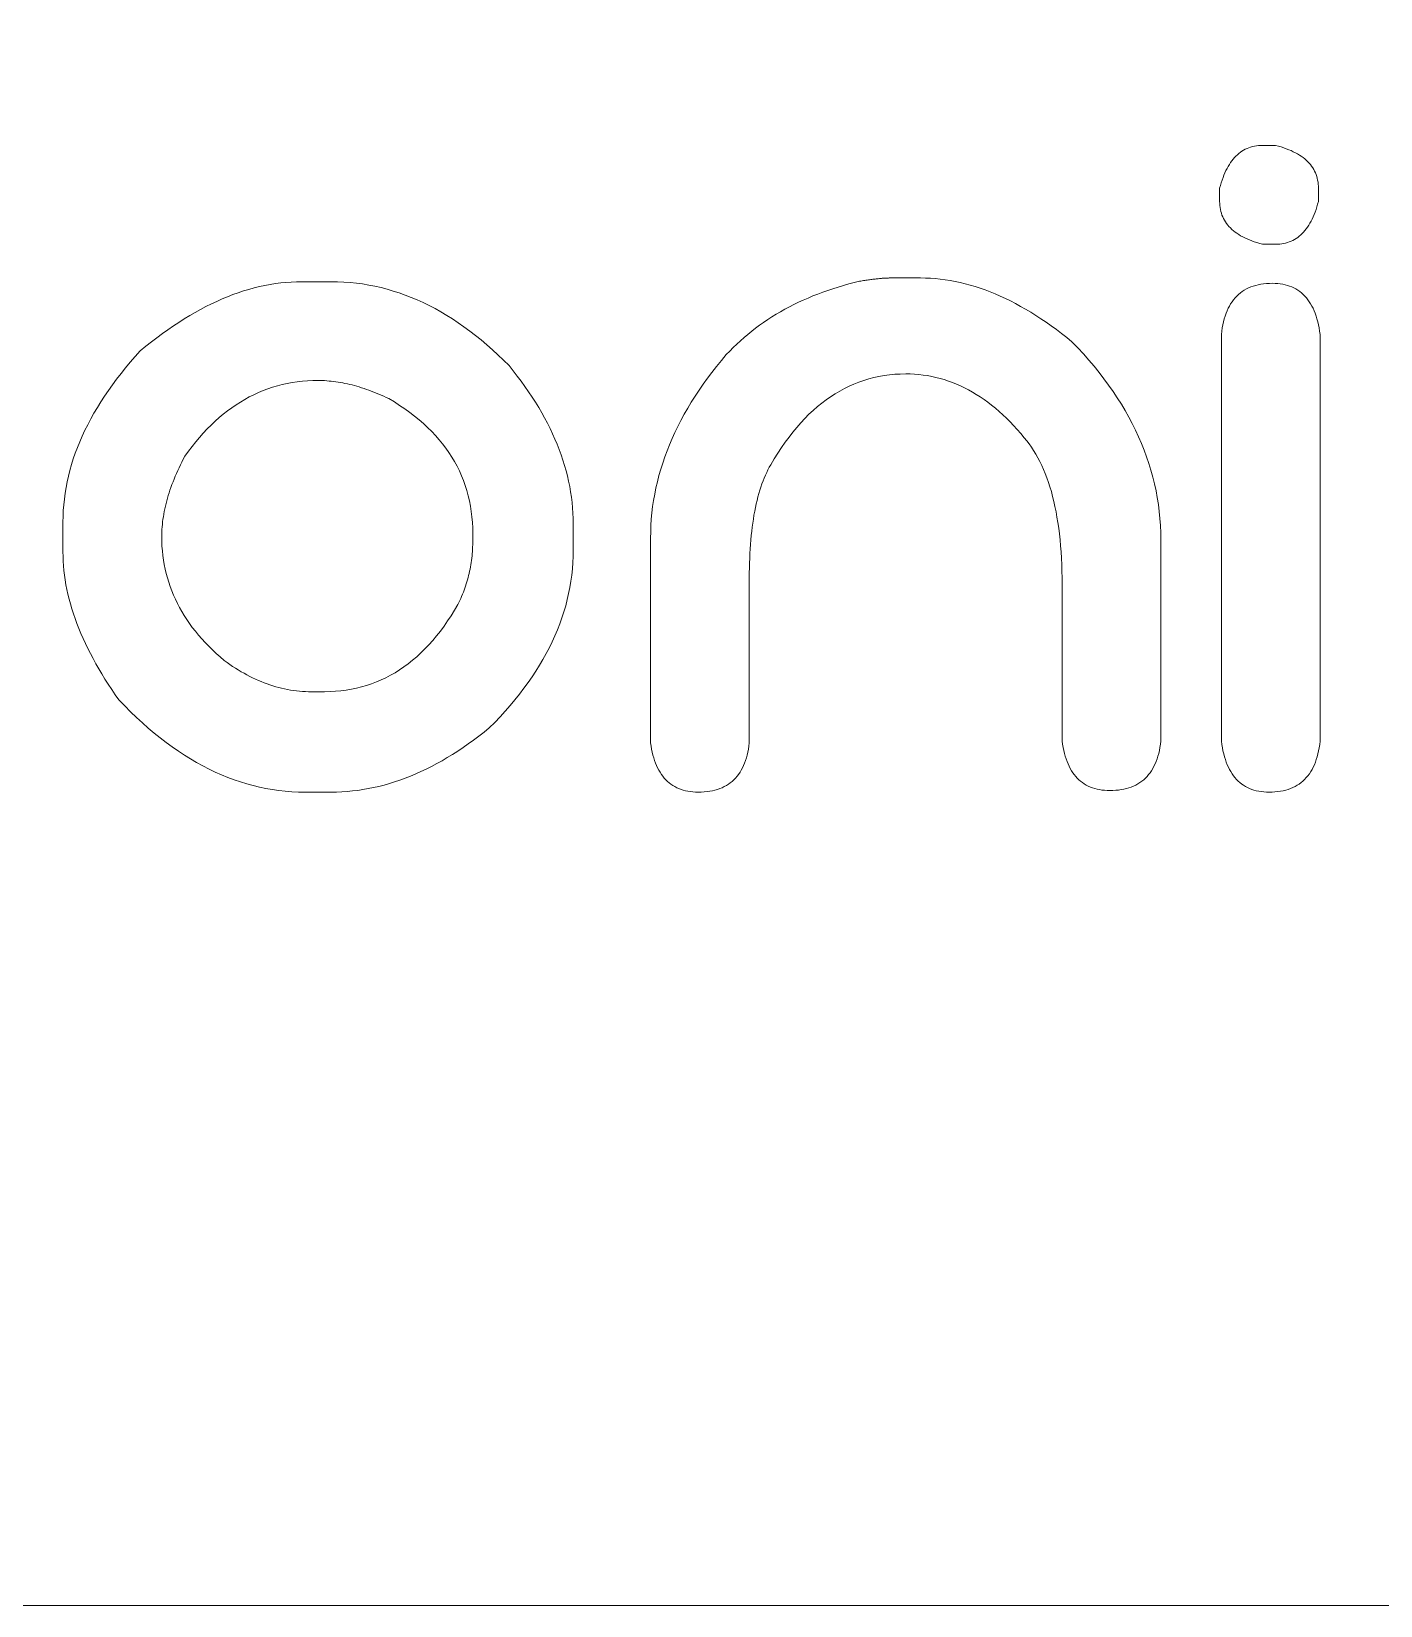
# Model space of a CAD drawing. Header units: metres. Extents: x -2538 to 7610, y -1082 to -498.
# Drawn here: x 4768.87 to 4791.28, y -1081.87 to -1055.74 of the extents above; entities that cross this region are included whole.
import ezdxf

# ---------------------------------------------------------------- set-up
doc = ezdxf.new("R2010")
doc.units = ezdxf.units.M
doc.linetypes.add('AUSGEZOGEN', pattern=[0])
doc.layers.add('Standard', color=7, linetype='AUSGEZOGEN', lineweight=25)

msp = doc.modelspace()

# ---------------------------------------------------------------- linework, layer by layer
at = {"layer": 'Standard', "color": 7, "linetype": 'AUSGEZOGEN', "lineweight": 13}
for points in [[(4299.977, -1081.873), (4861.977, -1081.873), (4861.977, -519.873), (4299.977, -519.873), (4299.977, -1081.873)], [(4789.315, -1057.628), (4789.316, -1057.628), (4789.318, -1057.628), (4789.322, -1057.628), (4789.326, -1057.628), (4789.332, -1057.628), (4789.338, -1057.628), (4789.346, -1057.628), (4789.354, -1057.628), (4789.363, -1057.628), (4789.372, -1057.628), (4789.382, -1057.628), (4789.392, -1057.628), (4789.403, -1057.628), (4789.414, -1057.628), (4789.425, -1057.628), (4789.436, -1057.628), (4789.447, -1057.628), (4789.457, -1057.628), (4789.468, -1057.628), (4789.477, -1057.628), (4789.487, -1057.628), (4789.496, -1057.628), (4789.504, -1057.628), (4789.511, -1057.628), (4789.518, -1057.628), (4789.524, -1057.628), (4789.528, -1057.628), (4789.531, -1057.628), (4789.533, -1057.628), (4789.534, -1057.628), (4789.581, -1057.641), (4789.626, -1057.654), (4789.669, -1057.668), (4789.711, -1057.683), (4789.751, -1057.699), (4789.79, -1057.715), (4789.827, -1057.733), (4789.863, -1057.751), (4789.897, -1057.769), (4789.929, -1057.789), (4789.96, -1057.809), (4789.989, -1057.83), (4790.017, -1057.852), (4790.043, -1057.875), (4790.067, -1057.898), (4790.09, -1057.922), (4790.112, -1057.947), (4790.131, -1057.972), (4790.15, -1057.999), (4790.166, -1058.026), (4790.181, -1058.054), (4790.195, -1058.082), (4790.206, -1058.112), (4790.217, -1058.142), (4790.225, -1058.173), (4790.232, -1058.205), (4790.238, -1058.237), (4790.242, -1058.27), (4790.244, -1058.304), (4790.245, -1058.339), (4790.245, -1058.34), (4790.245, -1058.342), (4790.245, -1058.345), (4790.245, -1058.35), (4790.245, -1058.355), (4790.245, -1058.362), (4790.245, -1058.369), (4790.245, -1058.377), (4790.245, -1058.386), (4790.245, -1058.396), (4790.245, -1058.406), (4790.245, -1058.416), (4790.245, -1058.427), (4790.245, -1058.437), (4790.245, -1058.448), (4790.245, -1058.459), (4790.245, -1058.47), (4790.245, -1058.481), (4790.245, -1058.491), (4790.245, -1058.501), (4790.245, -1058.51), (4790.245, -1058.519), (4790.245, -1058.527), (4790.245, -1058.535), (4790.245, -1058.541), (4790.245, -1058.547), (4790.245, -1058.552), (4790.245, -1058.555), (4790.245, -1058.557), (4790.245, -1058.558), (4790.232, -1058.604), (4790.219, -1058.649), (4790.205, -1058.693), (4790.19, -1058.735), (4790.174, -1058.775), (4790.158, -1058.814), (4790.14, -1058.851), (4790.122, -1058.886), (4790.104, -1058.92), (4790.084, -1058.953), (4790.064, -1058.983), (4790.043, -1059.013), (4790.021, -1059.04), (4789.998, -1059.066), (4789.975, -1059.091), (4789.951, -1059.114), (4789.926, -1059.135), (4789.901, -1059.155), (4789.874, -1059.173), (4789.847, -1059.19), (4789.819, -1059.205), (4789.791, -1059.218), (4789.761, -1059.23), (4789.731, -1059.24), (4789.7, -1059.249), (4789.669, -1059.256), (4789.636, -1059.261), (4789.603, -1059.265), (4789.569, -1059.268), (4789.534, -1059.269), (4789.533, -1059.269), (4789.531, -1059.269), (4789.528, -1059.269), (4789.524, -1059.269), (4789.518, -1059.269), (4789.511, -1059.269), (4789.504, -1059.269), (4789.496, -1059.269), (4789.487, -1059.269), (4789.477, -1059.269), (4789.468, -1059.269), (4789.457, -1059.269), (4789.447, -1059.269), (4789.436, -1059.269), (4789.425, -1059.269), (4789.414, -1059.269), (4789.403, -1059.269), (4789.392, -1059.269), (4789.382, -1059.269), (4789.372, -1059.269), (4789.363, -1059.269), (4789.354, -1059.269), (4789.346, -1059.269), (4789.338, -1059.269), (4789.332, -1059.269), (4789.326, -1059.269), (4789.322, -1059.269), (4789.318, -1059.269), (4789.316, -1059.269), (4789.315, -1059.269), (4789.269, -1059.256), (4789.224, -1059.242), (4789.18, -1059.228), (4789.138, -1059.213), (4789.098, -1059.198), (4789.059, -1059.181), (4789.022, -1059.164), (4788.987, -1059.146), (4788.953, -1059.127), (4788.92, -1059.108), (4788.89, -1059.087), (4788.86, -1059.066), (4788.833, -1059.044), (4788.807, -1059.022), (4788.782, -1058.999), (4788.759, -1058.975), (4788.738, -1058.95), (4788.718, -1058.924), (4788.7, -1058.898), (4788.683, -1058.871), (4788.668, -1058.843), (4788.655, -1058.814), (4788.643, -1058.785), (4788.633, -1058.755), (4788.624, -1058.724), (4788.617, -1058.692), (4788.612, -1058.66), (4788.608, -1058.626), (4788.605, -1058.592), (4788.604, -1058.558), (4788.604, -1058.557), (4788.604, -1058.555), (4788.604, -1058.552), (4788.604, -1058.547), (4788.604, -1058.541), (4788.604, -1058.535), (4788.604, -1058.527), (4788.604, -1058.519), (4788.604, -1058.51), (4788.604, -1058.501), (4788.604, -1058.491), (4788.604, -1058.481), (4788.604, -1058.47), (4788.604, -1058.459), (4788.604, -1058.448), (4788.604, -1058.437), (4788.604, -1058.427), (4788.604, -1058.416), (4788.604, -1058.406), (4788.604, -1058.396), (4788.604, -1058.386), (4788.604, -1058.377), (4788.604, -1058.369), (4788.604, -1058.362), (4788.604, -1058.355), (4788.604, -1058.35), (4788.604, -1058.345), (4788.604, -1058.342), (4788.604, -1058.34), (4788.604, -1058.339), (4788.617, -1058.292), (4788.631, -1058.247), (4788.645, -1058.204), (4788.66, -1058.162), (4788.676, -1058.122), (4788.692, -1058.083), (4788.709, -1058.046), (4788.727, -1058.01), (4788.746, -1057.976), (4788.765, -1057.944), (4788.786, -1057.913), (4788.807, -1057.884), (4788.829, -1057.856), (4788.851, -1057.83), (4788.874, -1057.806), (4788.899, -1057.783), (4788.923, -1057.761), (4788.949, -1057.742), (4788.975, -1057.724), (4789.002, -1057.707), (4789.03, -1057.692), (4789.059, -1057.678), (4789.088, -1057.667), (4789.118, -1057.656), (4789.149, -1057.648), (4789.181, -1057.641), (4789.214, -1057.635), (4789.247, -1057.631), (4789.281, -1057.629), (4789.315, -1057.628)], [(4783.143, -1059.829), (4783.144, -1059.829), (4783.149, -1059.829), (4783.156, -1059.829), (4783.167, -1059.829), (4783.179, -1059.829), (4783.194, -1059.829), (4783.21, -1059.829), (4783.229, -1059.829), (4783.249, -1059.829), (4783.27, -1059.829), (4783.293, -1059.829), (4783.316, -1059.829), (4783.34, -1059.829), (4783.364, -1059.829), (4783.389, -1059.829), (4783.413, -1059.829), (4783.438, -1059.829), (4783.462, -1059.829), (4783.485, -1059.829), (4783.507, -1059.829), (4783.528, -1059.829), (4783.548, -1059.829), (4783.567, -1059.829), (4783.584, -1059.829), (4783.598, -1059.829), (4783.611, -1059.829), (4783.621, -1059.829), (4783.629, -1059.829), (4783.633, -1059.829), (4783.635, -1059.829), (4783.716, -1059.83), (4783.798, -1059.834), (4783.88, -1059.84), (4783.962, -1059.848), (4784.045, -1059.859), (4784.127, -1059.872), (4784.21, -1059.887), (4784.292, -1059.904), (4784.375, -1059.924), (4784.458, -1059.947), (4784.541, -1059.972), (4784.625, -1059.999), (4784.708, -1060.028), (4784.792, -1060.06), (4784.876, -1060.094), (4784.959, -1060.13), (4785.044, -1060.169), (4785.128, -1060.211), (4785.212, -1060.254), (4785.297, -1060.3), (4785.381, -1060.348), (4785.466, -1060.399), (4785.551, -1060.452), (4785.636, -1060.507), (4785.722, -1060.565), (4785.807, -1060.625), (4785.893, -1060.687), (4785.978, -1060.752), (4786.064, -1060.819), (4786.15, -1060.889), (4786.247, -1060.99), (4786.341, -1061.091), (4786.431, -1061.194), (4786.518, -1061.296), (4786.602, -1061.4), (4786.682, -1061.504), (4786.759, -1061.608), (4786.833, -1061.713), (4786.903, -1061.819), (4786.971, -1061.926), (4787.035, -1062.032), (4787.095, -1062.14), (4787.153, -1062.248), (4787.207, -1062.357), (4787.258, -1062.466), (4787.305, -1062.576), (4787.35, -1062.686), (4787.391, -1062.798), (4787.428, -1062.909), (4787.463, -1063.021), (4787.494, -1063.134), (4787.522, -1063.248), (4787.547, -1063.362), (4787.568, -1063.476), (4787.586, -1063.592), (4787.601, -1063.708), (4787.612, -1063.824), (4787.62, -1063.941), (4787.625, -1064.059), (4787.627, -1064.177), (4787.627, -1064.188), (4787.627, -1064.219), (4787.627, -1064.27), (4787.627, -1064.339), (4787.627, -1064.424), (4787.627, -1064.524), (4787.627, -1064.638), (4787.627, -1064.763), (4787.627, -1064.899), (4787.627, -1065.043), (4787.627, -1065.195), (4787.627, -1065.353), (4787.627, -1065.516), (4787.627, -1065.681), (4787.627, -1065.848), (4787.627, -1066.015), (4787.627, -1066.18), (4787.627, -1066.343), (4787.627, -1066.501), (4787.627, -1066.653), (4787.627, -1066.798), (4787.627, -1066.933), (4787.627, -1067.059), (4787.627, -1067.172), (4787.627, -1067.272), (4787.627, -1067.357), (4787.627, -1067.426), (4787.627, -1067.477), (4787.627, -1067.509), (4787.627, -1067.52), (4787.62, -1067.573), (4787.612, -1067.625), (4787.603, -1067.675), (4787.591, -1067.724), (4787.579, -1067.77), (4787.565, -1067.815), (4787.549, -1067.858), (4787.532, -1067.899), (4787.513, -1067.938), (4787.493, -1067.975), (4787.472, -1068.011), (4787.449, -1068.045), (4787.424, -1068.076), (4787.398, -1068.107), (4787.371, -1068.135), (4787.342, -1068.161), (4787.311, -1068.186), (4787.279, -1068.209), (4787.246, -1068.23), (4787.211, -1068.249), (4787.174, -1068.266), (4787.136, -1068.282), (4787.097, -1068.295), (4787.056, -1068.307), (4787.014, -1068.317), (4786.97, -1068.325), (4786.924, -1068.332), (4786.878, -1068.336), (4786.829, -1068.339), (4786.779, -1068.34), (4786.734, -1068.339), (4786.691, -1068.336), (4786.648, -1068.332), (4786.607, -1068.325), (4786.567, -1068.317), (4786.529, -1068.307), (4786.492, -1068.295), (4786.456, -1068.282), (4786.421, -1068.266), (4786.387, -1068.249), (4786.355, -1068.23), (4786.324, -1068.209), (4786.295, -1068.186), (4786.266, -1068.161), (4786.239, -1068.135), (4786.213, -1068.107), (4786.189, -1068.076), (4786.166, -1068.045), (4786.144, -1068.011), (4786.123, -1067.975), (4786.104, -1067.938), (4786.085, -1067.899), (4786.069, -1067.858), (4786.053, -1067.815), (4786.039, -1067.77), (4786.026, -1067.724), (4786.014, -1067.675), (4786.003, -1067.625), (4785.994, -1067.573), (4785.986, -1067.52), (4785.986, -1067.511), (4785.986, -1067.486), (4785.986, -1067.447), (4785.986, -1067.393), (4785.986, -1067.327), (4785.986, -1067.249), (4785.986, -1067.161), (4785.986, -1067.064), (4785.986, -1066.958), (4785.986, -1066.846), (4785.986, -1066.728), (4785.986, -1066.605), (4785.986, -1066.479), (4785.986, -1066.35), (4785.986, -1066.221), (4785.986, -1066.091), (4785.986, -1065.963), (4785.986, -1065.836), (4785.986, -1065.714), (4785.986, -1065.595), (4785.986, -1065.483), (4785.986, -1065.378), (4785.986, -1065.28), (4785.986, -1065.192), (4785.986, -1065.114), (4785.986, -1065.048), (4785.986, -1064.995), (4785.986, -1064.955), (4785.986, -1064.93), (4785.986, -1064.922), (4785.986, -1064.809), (4785.984, -1064.698), (4785.98, -1064.59), (4785.975, -1064.484), (4785.969, -1064.379), (4785.961, -1064.277), (4785.952, -1064.178), (4785.942, -1064.08), (4785.93, -1063.985), (4785.916, -1063.891), (4785.902, -1063.8), (4785.886, -1063.711), (4785.868, -1063.624), (4785.849, -1063.54), (4785.829, -1063.457), (4785.808, -1063.377), (4785.784, -1063.299), (4785.76, -1063.223), (4785.734, -1063.149), (4785.707, -1063.078), (4785.678, -1063.008), (4785.648, -1062.941), (4785.617, -1062.876), (4785.584, -1062.813), (4785.55, -1062.753), (4785.514, -1062.694), (4785.477, -1062.638), (4785.439, -1062.583), (4785.399, -1062.531), (4785.357, -1062.481), (4785.299, -1062.412), (4785.241, -1062.345), (4785.182, -1062.28), (4785.122, -1062.218), (4785.062, -1062.158), (4785.001, -1062.1), (4784.94, -1062.045), (4784.878, -1061.992), (4784.816, -1061.941), (4784.753, -1061.893), (4784.69, -1061.847), (4784.626, -1061.803), (4784.561, -1061.762), (4784.497, -1061.723), (4784.431, -1061.687), (4784.365, -1061.653), (4784.299, -1061.621), (4784.232, -1061.591), (4784.165, -1061.564), (4784.097, -1061.54), (4784.028, -1061.517), (4783.959, -1061.497), (4783.89, -1061.48), (4783.82, -1061.464), (4783.749, -1061.451), (4783.678, -1061.441), (4783.607, -1061.432), (4783.534, -1061.427), (4783.462, -1061.423), (4783.389, -1061.422), (4783.298, -1061.424), (4783.208, -1061.429), (4783.119, -1061.437), (4783.031, -1061.449), (4782.945, -1061.464), (4782.859, -1061.482), (4782.775, -1061.504), (4782.692, -1061.529), (4782.61, -1061.558), (4782.529, -1061.59), (4782.449, -1061.625), (4782.37, -1061.664), (4782.293, -1061.706), (4782.216, -1061.751), (4782.141, -1061.8), (4782.067, -1061.852), (4781.994, -1061.907), (4781.922, -1061.966), (4781.851, -1062.028), (4781.781, -1062.093), (4781.713, -1062.162), (4781.645, -1062.234), (4781.579, -1062.31), (4781.514, -1062.389), (4781.45, -1062.471), (4781.387, -1062.557), (4781.325, -1062.646), (4781.264, -1062.738), (4781.205, -1062.834), (4781.146, -1062.933), (4781.123, -1062.973), (4781.101, -1063.016), (4781.079, -1063.06), (4781.058, -1063.105), (4781.038, -1063.152), (4781.019, -1063.2), (4781, -1063.25), (4780.982, -1063.302), (4780.965, -1063.354), (4780.949, -1063.409), (4780.934, -1063.465), (4780.919, -1063.522), (4780.905, -1063.581), (4780.892, -1063.641), (4780.88, -1063.703), (4780.868, -1063.767), (4780.858, -1063.832), (4780.848, -1063.898), (4780.839, -1063.966), (4780.831, -1064.036), (4780.823, -1064.106), (4780.816, -1064.179), (4780.81, -1064.253), (4780.805, -1064.328), (4780.801, -1064.405), (4780.797, -1064.484), (4780.795, -1064.564), (4780.793, -1064.645), (4780.791, -1064.728), (4780.791, -1064.813), (4780.791, -1064.821), (4780.791, -1064.847), (4780.791, -1064.889), (4780.791, -1064.945), (4780.791, -1065.015), (4780.791, -1065.097), (4780.791, -1065.19), (4780.791, -1065.292), (4780.791, -1065.403), (4780.791, -1065.521), (4780.791, -1065.646), (4780.791, -1065.775), (4780.791, -1065.908), (4780.791, -1066.043), (4780.791, -1066.18), (4780.791, -1066.316), (4780.791, -1066.452), (4780.791, -1066.584), (4780.791, -1066.714), (4780.791, -1066.838), (4780.791, -1066.956), (4780.791, -1067.067), (4780.791, -1067.17), (4780.791, -1067.263), (4780.791, -1067.344), (4780.791, -1067.414), (4780.791, -1067.47), (4780.791, -1067.512), (4780.791, -1067.538), (4780.791, -1067.547), (4780.784, -1067.601), (4780.776, -1067.653), (4780.767, -1067.703), (4780.755, -1067.751), (4780.743, -1067.798), (4780.729, -1067.842), (4780.713, -1067.885), (4780.696, -1067.926), (4780.677, -1067.965), (4780.657, -1068.003), (4780.636, -1068.038), (4780.613, -1068.072), (4780.588, -1068.104), (4780.562, -1068.134), (4780.535, -1068.162), (4780.506, -1068.189), (4780.475, -1068.213), (4780.443, -1068.236), (4780.41, -1068.257), (4780.375, -1068.276), (4780.338, -1068.293), (4780.3, -1068.309), (4780.261, -1068.323), (4780.22, -1068.334), (4780.178, -1068.344), (4780.134, -1068.353), (4780.088, -1068.359), (4780.042, -1068.364), (4779.993, -1068.366), (4779.943, -1068.367), (4779.898, -1068.366), (4779.855, -1068.364), (4779.812, -1068.359), (4779.771, -1068.353), (4779.731, -1068.344), (4779.693, -1068.334), (4779.656, -1068.323), (4779.62, -1068.309), (4779.585, -1068.293), (4779.551, -1068.276), (4779.519, -1068.257), (4779.488, -1068.236), (4779.459, -1068.213), (4779.43, -1068.189), (4779.403, -1068.162), (4779.378, -1068.134), (4779.353, -1068.104), (4779.33, -1068.072), (4779.308, -1068.038), (4779.287, -1068.003), (4779.268, -1067.965), (4779.25, -1067.926), (4779.233, -1067.885), (4779.217, -1067.842), (4779.203, -1067.798), (4779.19, -1067.751), (4779.178, -1067.703), (4779.168, -1067.653), (4779.158, -1067.601), (4779.15, -1067.547), (4779.15, -1067.536), (4779.15, -1067.504), (4779.15, -1067.452), (4779.15, -1067.382), (4779.15, -1067.295), (4779.15, -1067.194), (4779.15, -1067.078), (4779.15, -1066.951), (4779.15, -1066.813), (4779.15, -1066.666), (4779.15, -1066.512), (4779.15, -1066.351), (4779.15, -1066.186), (4779.15, -1066.018), (4779.15, -1065.848), (4779.15, -1065.679), (4779.15, -1065.51), (4779.15, -1065.345), (4779.15, -1065.185), (4779.15, -1065.03), (4779.15, -1064.883), (4779.15, -1064.745), (4779.15, -1064.618), (4779.15, -1064.503), (4779.15, -1064.401), (4779.15, -1064.315), (4779.15, -1064.245), (4779.15, -1064.193), (4779.15, -1064.161), (4779.15, -1064.149), (4779.152, -1064.044), (4779.156, -1063.939), (4779.163, -1063.835), (4779.173, -1063.73), (4779.185, -1063.626), (4779.201, -1063.522), (4779.219, -1063.419), (4779.24, -1063.315), (4779.264, -1063.212), (4779.29, -1063.109), (4779.32, -1063.006), (4779.352, -1062.904), (4779.387, -1062.801), (4779.424, -1062.699), (4779.465, -1062.598), (4779.508, -1062.496), (4779.554, -1062.395), (4779.603, -1062.294), (4779.655, -1062.193), (4779.709, -1062.093), (4779.767, -1061.992), (4779.827, -1061.892), (4779.89, -1061.793), (4779.955, -1061.693), (4780.024, -1061.594), (4780.095, -1061.495), (4780.169, -1061.396), (4780.246, -1061.297), (4780.326, -1061.199), (4780.408, -1061.101), (4780.465, -1061.042), (4780.523, -1060.984), (4780.582, -1060.927), (4780.642, -1060.872), (4780.703, -1060.818), (4780.766, -1060.765), (4780.83, -1060.714), (4780.895, -1060.664), (4780.961, -1060.615), (4781.028, -1060.567), (4781.096, -1060.521), (4781.166, -1060.476), (4781.237, -1060.432), (4781.309, -1060.39), (4781.382, -1060.349), (4781.457, -1060.309), (4781.532, -1060.27), (4781.609, -1060.233), (4781.687, -1060.197), (4781.766, -1060.162), (4781.847, -1060.128), (4781.928, -1060.096), (4782.011, -1060.065), (4782.095, -1060.035), (4782.18, -1060.007), (4782.266, -1059.98), (4782.354, -1059.954), (4782.442, -1059.929), (4782.532, -1059.906), (4782.623, -1059.884), (4782.645, -1059.88), (4782.666, -1059.877), (4782.687, -1059.873), (4782.708, -1059.87), (4782.729, -1059.867), (4782.749, -1059.864), (4782.769, -1059.861), (4782.788, -1059.858), (4782.808, -1059.856), (4782.827, -1059.853), (4782.845, -1059.851), (4782.864, -1059.849), (4782.882, -1059.847), (4782.9, -1059.845), (4782.917, -1059.843), (4782.934, -1059.841), (4782.951, -1059.839), (4782.968, -1059.838), (4782.984, -1059.836), (4783, -1059.835), (4783.016, -1059.834), (4783.031, -1059.833), (4783.046, -1059.832), (4783.061, -1059.831), (4783.075, -1059.831), (4783.089, -1059.83), (4783.103, -1059.83), (4783.116, -1059.829), (4783.13, -1059.829), (4783.143, -1059.829)], [(4773.354, -1059.891), (4773.355, -1059.891), (4773.36, -1059.891), (4773.367, -1059.891), (4773.377, -1059.891), (4773.39, -1059.891), (4773.405, -1059.891), (4773.421, -1059.891), (4773.44, -1059.891), (4773.46, -1059.891), (4773.481, -1059.891), (4773.504, -1059.891), (4773.527, -1059.891), (4773.551, -1059.891), (4773.575, -1059.891), (4773.6, -1059.891), (4773.624, -1059.891), (4773.649, -1059.891), (4773.672, -1059.891), (4773.696, -1059.891), (4773.718, -1059.891), (4773.739, -1059.891), (4773.759, -1059.891), (4773.778, -1059.891), (4773.795, -1059.891), (4773.809, -1059.891), (4773.822, -1059.891), (4773.832, -1059.891), (4773.839, -1059.891), (4773.844, -1059.891), (4773.846, -1059.891), (4773.951, -1059.892), (4774.055, -1059.897), (4774.159, -1059.905), (4774.263, -1059.915), (4774.366, -1059.929), (4774.469, -1059.946), (4774.571, -1059.967), (4774.673, -1059.99), (4774.775, -1060.016), (4774.876, -1060.046), (4774.976, -1060.078), (4775.076, -1060.114), (4775.176, -1060.153), (4775.275, -1060.194), (4775.374, -1060.239), (4775.472, -1060.287), (4775.57, -1060.338), (4775.667, -1060.393), (4775.764, -1060.45), (4775.86, -1060.51), (4775.956, -1060.574), (4776.051, -1060.641), (4776.146, -1060.71), (4776.241, -1060.783), (4776.335, -1060.859), (4776.429, -1060.938), (4776.522, -1061.02), (4776.615, -1061.105), (4776.707, -1061.194), (4776.799, -1061.285), (4776.869, -1061.372), (4776.936, -1061.458), (4777.001, -1061.545), (4777.064, -1061.632), (4777.125, -1061.719), (4777.183, -1061.806), (4777.238, -1061.893), (4777.292, -1061.98), (4777.343, -1062.067), (4777.391, -1062.154), (4777.437, -1062.241), (4777.481, -1062.329), (4777.523, -1062.416), (4777.562, -1062.503), (4777.599, -1062.591), (4777.633, -1062.678), (4777.665, -1062.766), (4777.695, -1062.854), (4777.722, -1062.941), (4777.747, -1063.029), (4777.769, -1063.117), (4777.789, -1063.205), (4777.807, -1063.293), (4777.823, -1063.381), (4777.836, -1063.469), (4777.846, -1063.557), (4777.855, -1063.645), (4777.861, -1063.733), (4777.864, -1063.822), (4777.865, -1063.91), (4777.865, -1063.912), (4777.865, -1063.916), (4777.865, -1063.922), (4777.865, -1063.931), (4777.865, -1063.943), (4777.865, -1063.956), (4777.865, -1063.971), (4777.865, -1063.987), (4777.865, -1064.005), (4777.865, -1064.024), (4777.865, -1064.044), (4777.865, -1064.064), (4777.865, -1064.085), (4777.865, -1064.107), (4777.865, -1064.129), (4777.865, -1064.151), (4777.865, -1064.172), (4777.865, -1064.194), (4777.865, -1064.214), (4777.865, -1064.234), (4777.865, -1064.253), (4777.865, -1064.271), (4777.865, -1064.287), (4777.865, -1064.302), (4777.865, -1064.315), (4777.865, -1064.326), (4777.865, -1064.335), (4777.865, -1064.342), (4777.865, -1064.346), (4777.865, -1064.348), (4777.864, -1064.452), (4777.859, -1064.556), (4777.851, -1064.659), (4777.84, -1064.762), (4777.827, -1064.864), (4777.809, -1064.967), (4777.789, -1065.068), (4777.766, -1065.17), (4777.74, -1065.271), (4777.71, -1065.371), (4777.678, -1065.472), (4777.642, -1065.571), (4777.603, -1065.671), (4777.562, -1065.77), (4777.517, -1065.869), (4777.469, -1065.967), (4777.417, -1066.065), (4777.363, -1066.162), (4777.306, -1066.259), (4777.245, -1066.356), (4777.182, -1066.452), (4777.115, -1066.548), (4777.046, -1066.643), (4776.973, -1066.739), (4776.897, -1066.833), (4776.818, -1066.928), (4776.736, -1067.021), (4776.65, -1067.115), (4776.562, -1067.208), (4776.471, -1067.301), (4776.384, -1067.371), (4776.297, -1067.438), (4776.209, -1067.503), (4776.122, -1067.566), (4776.035, -1067.627), (4775.948, -1067.685), (4775.861, -1067.74), (4775.773, -1067.794), (4775.686, -1067.845), (4775.599, -1067.893), (4775.511, -1067.939), (4775.424, -1067.983), (4775.336, -1068.025), (4775.249, -1068.064), (4775.162, -1068.101), (4775.074, -1068.135), (4774.986, -1068.167), (4774.899, -1068.197), (4774.811, -1068.224), (4774.724, -1068.249), (4774.636, -1068.271), (4774.548, -1068.291), (4774.461, -1068.309), (4774.373, -1068.325), (4774.285, -1068.338), (4774.197, -1068.348), (4774.109, -1068.357), (4774.022, -1068.362), (4773.934, -1068.366), (4773.846, -1068.367), (4773.844, -1068.367), (4773.84, -1068.367), (4773.833, -1068.367), (4773.824, -1068.367), (4773.813, -1068.367), (4773.8, -1068.367), (4773.785, -1068.367), (4773.769, -1068.367), (4773.751, -1068.367), (4773.732, -1068.367), (4773.712, -1068.367), (4773.692, -1068.367), (4773.67, -1068.367), (4773.649, -1068.367), (4773.627, -1068.367), (4773.605, -1068.367), (4773.583, -1068.367), (4773.562, -1068.367), (4773.542, -1068.367), (4773.522, -1068.367), (4773.503, -1068.367), (4773.485, -1068.367), (4773.469, -1068.367), (4773.454, -1068.367), (4773.441, -1068.367), (4773.429, -1068.367), (4773.42, -1068.367), (4773.414, -1068.367), (4773.41, -1068.367), (4773.408, -1068.367), (4773.299, -1068.366), (4773.19, -1068.36), (4773.082, -1068.352), (4772.974, -1068.34), (4772.867, -1068.325), (4772.76, -1068.306), (4772.653, -1068.284), (4772.547, -1068.258), (4772.441, -1068.229), (4772.336, -1068.197), (4772.231, -1068.161), (4772.126, -1068.122), (4772.022, -1068.08), (4771.919, -1068.034), (4771.815, -1067.984), (4771.713, -1067.932), (4771.61, -1067.876), (4771.508, -1067.816), (4771.407, -1067.753), (4771.306, -1067.687), (4771.205, -1067.617), (4771.105, -1067.544), (4771.005, -1067.467), (4770.906, -1067.387), (4770.807, -1067.304), (4770.708, -1067.217), (4770.61, -1067.127), (4770.512, -1067.033), (4770.415, -1066.936), (4770.318, -1066.836), (4770.257, -1066.749), (4770.199, -1066.663), (4770.142, -1066.576), (4770.087, -1066.49), (4770.034, -1066.405), (4769.984, -1066.32), (4769.935, -1066.235), (4769.889, -1066.15), (4769.844, -1066.066), (4769.802, -1065.982), (4769.762, -1065.899), (4769.723, -1065.815), (4769.687, -1065.733), (4769.653, -1065.65), (4769.621, -1065.568), (4769.591, -1065.486), (4769.563, -1065.404), (4769.537, -1065.323), (4769.514, -1065.242), (4769.492, -1065.162), (4769.472, -1065.082), (4769.455, -1065.002), (4769.439, -1064.922), (4769.426, -1064.843), (4769.415, -1064.764), (4769.405, -1064.686), (4769.398, -1064.608), (4769.393, -1064.53), (4769.39, -1064.452), (4769.389, -1064.375), (4769.389, -1064.373), (4769.389, -1064.369), (4769.389, -1064.361), (4769.389, -1064.351), (4769.389, -1064.339), (4769.389, -1064.324), (4769.389, -1064.307), (4769.389, -1064.289), (4769.389, -1064.269), (4769.389, -1064.247), (4769.389, -1064.225), (4769.389, -1064.202), (4769.389, -1064.178), (4769.389, -1064.154), (4769.389, -1064.129), (4769.389, -1064.104), (4769.389, -1064.08), (4769.389, -1064.056), (4769.389, -1064.033), (4769.389, -1064.01), (4769.389, -1063.989), (4769.389, -1063.969), (4769.389, -1063.951), (4769.389, -1063.934), (4769.389, -1063.919), (4769.389, -1063.907), (4769.389, -1063.897), (4769.389, -1063.889), (4769.389, -1063.884), (4769.389, -1063.883), (4769.39, -1063.787), (4769.394, -1063.692), (4769.402, -1063.596), (4769.412, -1063.501), (4769.424, -1063.405), (4769.44, -1063.31), (4769.459, -1063.214), (4769.48, -1063.119), (4769.504, -1063.024), (4769.531, -1062.929), (4769.561, -1062.834), (4769.594, -1062.739), (4769.63, -1062.644), (4769.669, -1062.549), (4769.71, -1062.454), (4769.754, -1062.359), (4769.801, -1062.265), (4769.851, -1062.17), (4769.904, -1062.076), (4769.96, -1061.981), (4770.018, -1061.887), (4770.08, -1061.792), (4770.144, -1061.698), (4770.211, -1061.604), (4770.281, -1061.509), (4770.354, -1061.415), (4770.43, -1061.321), (4770.508, -1061.227), (4770.59, -1061.133), (4770.674, -1061.039), (4770.766, -1060.964), (4770.858, -1060.891), (4770.949, -1060.821), (4771.041, -1060.753), (4771.132, -1060.688), (4771.223, -1060.626), (4771.314, -1060.566), (4771.404, -1060.508), (4771.495, -1060.453), (4771.585, -1060.401), (4771.675, -1060.351), (4771.765, -1060.304), (4771.855, -1060.259), (4771.945, -1060.217), (4772.034, -1060.178), (4772.123, -1060.141), (4772.212, -1060.106), (4772.301, -1060.074), (4772.39, -1060.045), (4772.479, -1060.018), (4772.567, -1059.994), (4772.655, -1059.972), (4772.743, -1059.953), (4772.831, -1059.937), (4772.918, -1059.923), (4773.006, -1059.911), (4773.093, -1059.902), (4773.18, -1059.896), (4773.267, -1059.892), (4773.354, -1059.891)], [(4789.479, -1059.918), (4789.524, -1059.919), (4789.568, -1059.922), (4789.61, -1059.926), (4789.652, -1059.933), (4789.691, -1059.942), (4789.73, -1059.952), (4789.767, -1059.964), (4789.803, -1059.978), (4789.838, -1059.994), (4789.871, -1060.012), (4789.904, -1060.032), (4789.934, -1060.054), (4789.964, -1060.077), (4789.992, -1060.103), (4790.02, -1060.13), (4790.045, -1060.159), (4790.07, -1060.19), (4790.093, -1060.223), (4790.115, -1060.258), (4790.136, -1060.295), (4790.155, -1060.333), (4790.173, -1060.374), (4790.19, -1060.416), (4790.206, -1060.461), (4790.22, -1060.507), (4790.233, -1060.555), (4790.245, -1060.605), (4790.255, -1060.656), (4790.265, -1060.71), (4790.272, -1060.766), (4790.272, -1060.788), (4790.272, -1060.852), (4790.272, -1060.955), (4790.272, -1061.094), (4790.272, -1061.266), (4790.272, -1061.468), (4790.272, -1061.697), (4790.272, -1061.95), (4790.272, -1062.225), (4790.272, -1062.517), (4790.272, -1062.824), (4790.272, -1063.143), (4790.272, -1063.471), (4790.272, -1063.805), (4790.272, -1064.143), (4790.272, -1064.48), (4790.272, -1064.814), (4790.272, -1065.142), (4790.272, -1065.461), (4790.272, -1065.769), (4790.272, -1066.061), (4790.272, -1066.335), (4790.272, -1066.588), (4790.272, -1066.817), (4790.272, -1067.019), (4790.272, -1067.191), (4790.272, -1067.33), (4790.272, -1067.434), (4790.272, -1067.498), (4790.272, -1067.52), (4790.266, -1067.575), (4790.258, -1067.629), (4790.248, -1067.681), (4790.237, -1067.73), (4790.224, -1067.779), (4790.21, -1067.825), (4790.195, -1067.869), (4790.178, -1067.911), (4790.159, -1067.952), (4790.139, -1067.99), (4790.117, -1068.027), (4790.094, -1068.062), (4790.07, -1068.095), (4790.044, -1068.126), (4790.016, -1068.155), (4789.987, -1068.183), (4789.957, -1068.208), (4789.925, -1068.232), (4789.891, -1068.253), (4789.856, -1068.273), (4789.82, -1068.291), (4789.782, -1068.307), (4789.742, -1068.321), (4789.702, -1068.333), (4789.659, -1068.344), (4789.615, -1068.352), (4789.57, -1068.359), (4789.523, -1068.363), (4789.475, -1068.366), (4789.425, -1068.367), (4789.38, -1068.366), (4789.336, -1068.363), (4789.294, -1068.359), (4789.253, -1068.352), (4789.213, -1068.344), (4789.174, -1068.333), (4789.137, -1068.321), (4789.101, -1068.307), (4789.066, -1068.291), (4789.033, -1068.273), (4789.001, -1068.253), (4788.97, -1068.232), (4788.94, -1068.208), (4788.912, -1068.183), (4788.885, -1068.155), (4788.859, -1068.126), (4788.834, -1068.095), (4788.811, -1068.062), (4788.789, -1068.027), (4788.769, -1067.99), (4788.749, -1067.952), (4788.731, -1067.911), (4788.714, -1067.869), (4788.699, -1067.825), (4788.684, -1067.779), (4788.671, -1067.73), (4788.659, -1067.681), (4788.649, -1067.629), (4788.64, -1067.575), (4788.632, -1067.52), (4788.632, -1067.498), (4788.632, -1067.434), (4788.632, -1067.33), (4788.632, -1067.191), (4788.632, -1067.019), (4788.632, -1066.817), (4788.632, -1066.588), (4788.632, -1066.335), (4788.632, -1066.061), (4788.632, -1065.769), (4788.632, -1065.461), (4788.632, -1065.142), (4788.632, -1064.814), (4788.632, -1064.48), (4788.632, -1064.143), (4788.632, -1063.805), (4788.632, -1063.471), (4788.632, -1063.143), (4788.632, -1062.824), (4788.632, -1062.517), (4788.632, -1062.225), (4788.632, -1061.95), (4788.632, -1061.697), (4788.632, -1061.468), (4788.632, -1061.266), (4788.632, -1061.094), (4788.632, -1060.955), (4788.632, -1060.852), (4788.632, -1060.788), (4788.632, -1060.766), (4788.638, -1060.71), (4788.647, -1060.656), (4788.656, -1060.605), (4788.667, -1060.555), (4788.68, -1060.507), (4788.694, -1060.461), (4788.71, -1060.416), (4788.727, -1060.374), (4788.745, -1060.333), (4788.765, -1060.295), (4788.787, -1060.258), (4788.81, -1060.223), (4788.835, -1060.19), (4788.861, -1060.159), (4788.888, -1060.13), (4788.917, -1060.103), (4788.948, -1060.077), (4788.98, -1060.054), (4789.013, -1060.032), (4789.048, -1060.012), (4789.084, -1059.994), (4789.122, -1059.978), (4789.162, -1059.964), (4789.203, -1059.952), (4789.245, -1059.942), (4789.289, -1059.933), (4789.334, -1059.926), (4789.381, -1059.922), (4789.43, -1059.919), (4789.479, -1059.918)], [(4771.029, -1064.129), (4771.03, -1064.207), (4771.034, -1064.285), (4771.04, -1064.362), (4771.048, -1064.439), (4771.058, -1064.514), (4771.071, -1064.589), (4771.086, -1064.664), (4771.103, -1064.737), (4771.123, -1064.81), (4771.145, -1064.883), (4771.169, -1064.954), (4771.196, -1065.025), (4771.224, -1065.095), (4771.256, -1065.164), (4771.289, -1065.233), (4771.325, -1065.301), (4771.363, -1065.368), (4771.403, -1065.435), (4771.446, -1065.501), (4771.491, -1065.566), (4771.538, -1065.631), (4771.588, -1065.694), (4771.64, -1065.758), (4771.694, -1065.82), (4771.751, -1065.882), (4771.81, -1065.943), (4771.871, -1066.003), (4771.934, -1066.063), (4772, -1066.122), (4772.068, -1066.18), (4772.115, -1066.214), (4772.162, -1066.247), (4772.208, -1066.278), (4772.255, -1066.309), (4772.302, -1066.338), (4772.349, -1066.367), (4772.397, -1066.394), (4772.444, -1066.42), (4772.492, -1066.445), (4772.539, -1066.468), (4772.587, -1066.491), (4772.635, -1066.512), (4772.683, -1066.532), (4772.731, -1066.551), (4772.779, -1066.569), (4772.828, -1066.586), (4772.876, -1066.602), (4772.925, -1066.616), (4772.973, -1066.629), (4773.022, -1066.641), (4773.071, -1066.652), (4773.12, -1066.662), (4773.17, -1066.671), (4773.219, -1066.678), (4773.268, -1066.685), (4773.318, -1066.69), (4773.368, -1066.694), (4773.418, -1066.697), (4773.468, -1066.699), (4773.518, -1066.699), (4773.518, -1066.699), (4773.52, -1066.699), (4773.524, -1066.699), (4773.528, -1066.699), (4773.534, -1066.699), (4773.54, -1066.699), (4773.548, -1066.699), (4773.556, -1066.699), (4773.565, -1066.699), (4773.574, -1066.699), (4773.584, -1066.699), (4773.595, -1066.699), (4773.605, -1066.699), (4773.616, -1066.699), (4773.627, -1066.699), (4773.638, -1066.699), (4773.649, -1066.699), (4773.659, -1066.699), (4773.67, -1066.699), (4773.68, -1066.699), (4773.689, -1066.699), (4773.698, -1066.699), (4773.706, -1066.699), (4773.714, -1066.699), (4773.72, -1066.699), (4773.726, -1066.699), (4773.73, -1066.699), (4773.734, -1066.699), (4773.736, -1066.699), (4773.736, -1066.699), (4773.828, -1066.698), (4773.918, -1066.693), (4774.007, -1066.685), (4774.095, -1066.673), (4774.181, -1066.659), (4774.267, -1066.641), (4774.351, -1066.62), (4774.434, -1066.596), (4774.516, -1066.569), (4774.596, -1066.538), (4774.675, -1066.504), (4774.753, -1066.467), (4774.83, -1066.427), (4774.906, -1066.384), (4774.98, -1066.337), (4775.054, -1066.287), (4775.126, -1066.234), (4775.196, -1066.178), (4775.266, -1066.118), (4775.334, -1066.055), (4775.401, -1065.989), (4775.467, -1065.92), (4775.532, -1065.847), (4775.596, -1065.772), (4775.658, -1065.693), (4775.719, -1065.611), (4775.779, -1065.525), (4775.838, -1065.437), (4775.895, -1065.345), (4775.951, -1065.25), (4775.967, -1065.217), (4775.983, -1065.183), (4775.998, -1065.15), (4776.012, -1065.116), (4776.026, -1065.082), (4776.04, -1065.048), (4776.053, -1065.014), (4776.065, -1064.979), (4776.077, -1064.945), (4776.088, -1064.91), (4776.099, -1064.875), (4776.109, -1064.84), (4776.118, -1064.805), (4776.127, -1064.77), (4776.136, -1064.734), (4776.144, -1064.698), (4776.151, -1064.663), (4776.158, -1064.627), (4776.164, -1064.591), (4776.17, -1064.554), (4776.175, -1064.518), (4776.18, -1064.481), (4776.184, -1064.445), (4776.187, -1064.408), (4776.19, -1064.371), (4776.193, -1064.334), (4776.195, -1064.296), (4776.196, -1064.259), (4776.197, -1064.221), (4776.197, -1064.184), (4776.197, -1064.183), (4776.197, -1064.182), (4776.197, -1064.181), (4776.197, -1064.178), (4776.197, -1064.176), (4776.197, -1064.172), (4776.197, -1064.169), (4776.197, -1064.164), (4776.197, -1064.16), (4776.197, -1064.155), (4776.197, -1064.15), (4776.197, -1064.145), (4776.197, -1064.14), (4776.197, -1064.134), (4776.197, -1064.129), (4776.197, -1064.123), (4776.197, -1064.118), (4776.197, -1064.113), (4776.197, -1064.108), (4776.197, -1064.103), (4776.197, -1064.098), (4776.197, -1064.093), (4776.197, -1064.089), (4776.197, -1064.086), (4776.197, -1064.082), (4776.197, -1064.08), (4776.197, -1064.077), (4776.197, -1064.076), (4776.197, -1064.075), (4776.197, -1064.074), (4776.196, -1063.98), (4776.191, -1063.887), (4776.183, -1063.796), (4776.172, -1063.706), (4776.159, -1063.617), (4776.141, -1063.53), (4776.121, -1063.444), (4776.098, -1063.359), (4776.072, -1063.275), (4776.042, -1063.193), (4776.01, -1063.112), (4775.974, -1063.033), (4775.935, -1062.955), (4775.894, -1062.878), (4775.849, -1062.803), (4775.801, -1062.729), (4775.749, -1062.656), (4775.695, -1062.585), (4775.638, -1062.515), (4775.577, -1062.446), (4775.514, -1062.378), (4775.447, -1062.312), (4775.378, -1062.248), (4775.305, -1062.184), (4775.229, -1062.122), (4775.15, -1062.062), (4775.068, -1062.002), (4774.982, -1061.944), (4774.894, -1061.887), (4774.803, -1061.832), (4774.76, -1061.812), (4774.718, -1061.793), (4774.677, -1061.775), (4774.635, -1061.757), (4774.593, -1061.74), (4774.552, -1061.724), (4774.511, -1061.708), (4774.47, -1061.693), (4774.43, -1061.679), (4774.39, -1061.665), (4774.349, -1061.652), (4774.309, -1061.639), (4774.27, -1061.628), (4774.23, -1061.617), (4774.191, -1061.606), (4774.152, -1061.597), (4774.113, -1061.588), (4774.074, -1061.579), (4774.036, -1061.572), (4773.998, -1061.565), (4773.96, -1061.558), (4773.922, -1061.553), (4773.884, -1061.548), (4773.847, -1061.543), (4773.81, -1061.54), (4773.773, -1061.537), (4773.736, -1061.534), (4773.699, -1061.533), (4773.663, -1061.532), (4773.627, -1061.531), (4773.539, -1061.533), (4773.452, -1061.537), (4773.366, -1061.544), (4773.281, -1061.554), (4773.197, -1061.566), (4773.114, -1061.582), (4773.032, -1061.6), (4772.951, -1061.621), (4772.871, -1061.645), (4772.791, -1061.671), (4772.713, -1061.7), (4772.636, -1061.733), (4772.56, -1061.768), (4772.484, -1061.805), (4772.41, -1061.846), (4772.337, -1061.889), (4772.264, -1061.935), (4772.193, -1061.984), (4772.123, -1062.036), (4772.053, -1062.09), (4771.985, -1062.148), (4771.917, -1062.208), (4771.851, -1062.271), (4771.785, -1062.336), (4771.72, -1062.405), (4771.657, -1062.476), (4771.594, -1062.55), (4771.533, -1062.627), (4771.472, -1062.707), (4771.412, -1062.789), (4771.387, -1062.837), (4771.363, -1062.885), (4771.339, -1062.933), (4771.317, -1062.98), (4771.295, -1063.028), (4771.274, -1063.075), (4771.254, -1063.121), (4771.235, -1063.168), (4771.217, -1063.214), (4771.199, -1063.26), (4771.183, -1063.306), (4771.167, -1063.351), (4771.152, -1063.396), (4771.138, -1063.442), (4771.125, -1063.486), (4771.113, -1063.531), (4771.101, -1063.575), (4771.091, -1063.619), (4771.081, -1063.663), (4771.072, -1063.707), (4771.064, -1063.75), (4771.057, -1063.793), (4771.05, -1063.836), (4771.045, -1063.878), (4771.04, -1063.921), (4771.036, -1063.963), (4771.033, -1064.005), (4771.031, -1064.046), (4771.03, -1064.088), (4771.029, -1064.129)]]:
    msp.add_lwpolyline(points, close=True, dxfattribs=at)

doc.saveas('drawing.dxf')
